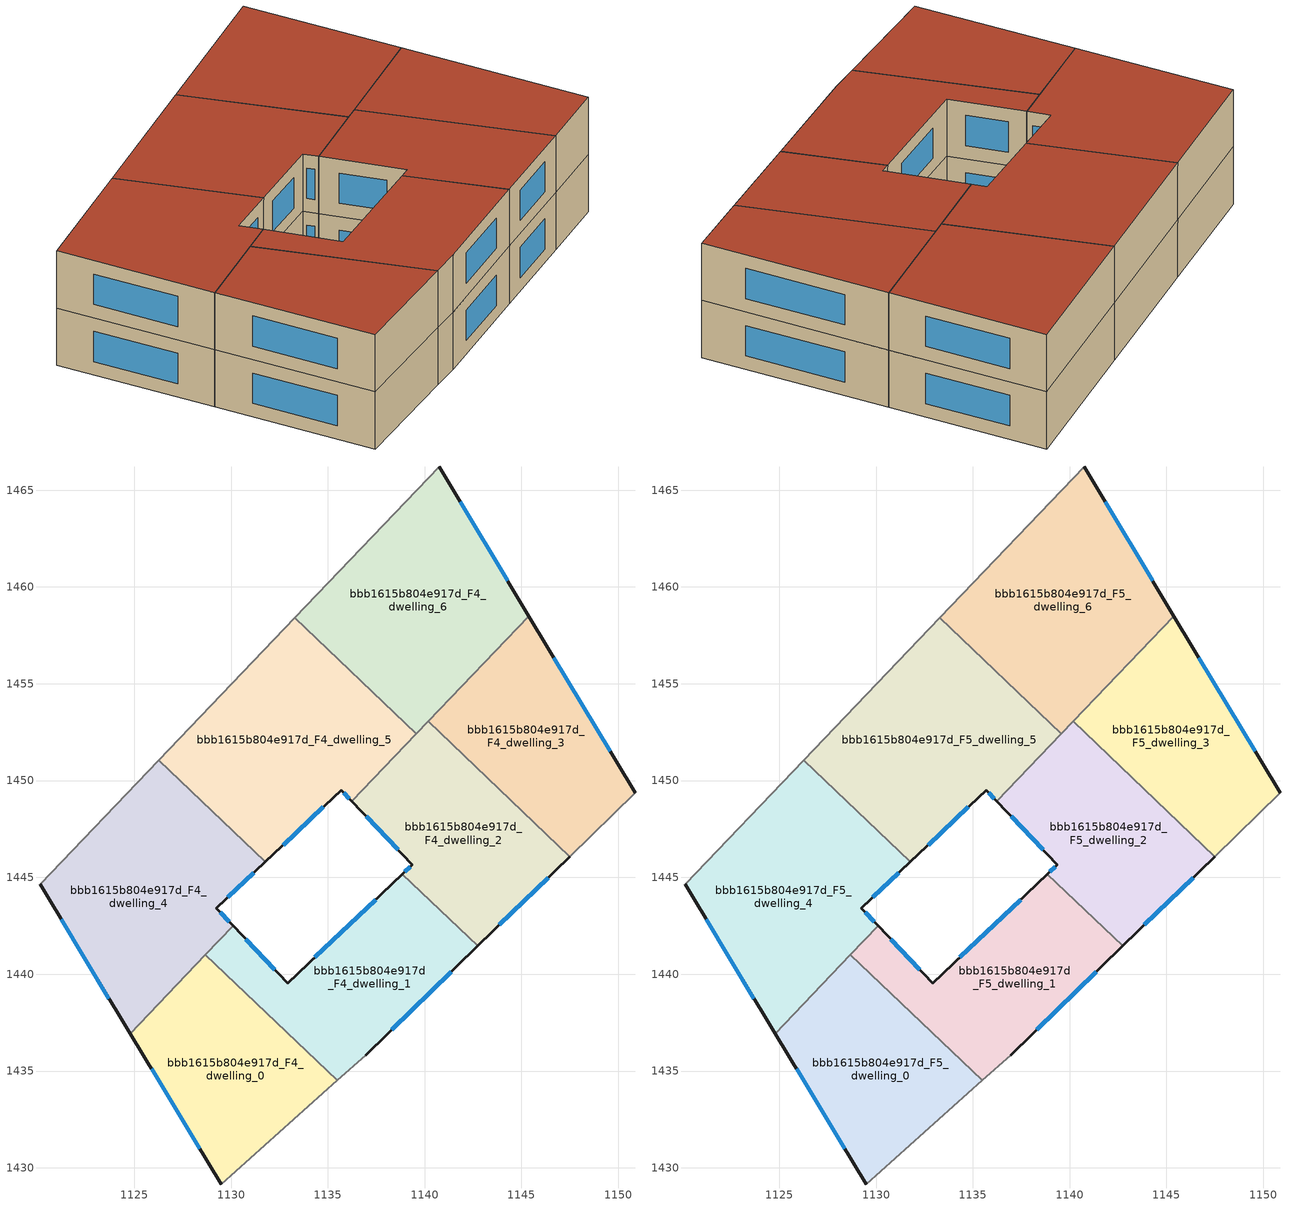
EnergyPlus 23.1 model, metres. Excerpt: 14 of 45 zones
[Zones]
bbb1615b804e917d_F4_dwelling_0
 floor to bbb1615b804e917d_F3_dwelling_0 (EU_floor_Construction): 1135.49,1434.51 1129.49,1429.16 1124.79,1436.94 1128.68,1441.01 z12
 wall outside (EU_wall_Construction): 1124.79,1436.94 1129.49,1429.16 z12:15
 wall to bbb1615b804e917d_F4_dwelling_1 (EU_wall_Construction): 1135.49,1434.51 1128.68,1441.01 z12:15
 wall adiabatic (EU_wall_Construction): 1129.49,1429.16 1135.49,1434.51 z12:15
 wall to bbb1615b804e917d_F4_dwelling_4 (EU_wall_Construction): 1128.68,1441.01 1124.79,1436.94 z12:15
 window (EU_Window_Construction): 1125.89,1435.11 1128.39,1430.98 z12.7:14.3
bbb1615b804e917d_F4_dwelling_1
 floor to bbb1615b804e917d_F3_dwelling_1 (EU_floor_Construction): 1142.74,1441.46 1136.95,1435.82 1135.49,1434.51 1128.68,1441.01 1130.11,1442.5 1132.92,1439.55 1138.86,1445.17 z12
 wall outside (EU_wall_Construction): 1138.86,1445.17 1132.92,1439.55 1130.11,1442.5 / 1136.95,1435.82 1142.74,1441.46 z12:15
 wall to bbb1615b804e917d_F4_dwelling_2 (EU_wall_Construction): 1142.74,1441.46 1138.86,1445.17 z12:15
 wall adiabatic (EU_wall_Construction): 1135.49,1434.51 1136.95,1435.82 z12:15
 wall to bbb1615b804e917d_F4_dwelling_4 (EU_wall_Construction): 1130.11,1442.5 1128.68,1441.01 z12:15
 window (EU_Window_Construction): 1132.26,1440.24 1130.77,1441.81 / 1137.46,1443.85 1134.32,1440.87 / 1138.31,1437.14 1141.38,1440.13 z12.7:14.3
bbb1615b804e917d_F4_dwelling_2
 floor to bbb1615b804e917d_F3_dwelling_2 (EU_floor_Construction): 1147.49,1446.08 1142.74,1441.46 1138.86,1445.17 1139.37,1445.66 1136.24,1448.93 1140.18,1453.06 z12
 wall outside (EU_wall_Construction): 1136.24,1448.93 1139.37,1445.66 1138.86,1445.17 / 1142.74,1441.46 1147.49,1446.08 z12:15
 wall to bbb1615b804e917d_F4_dwelling_3 (EU_wall_Construction): 1147.49,1446.08 1140.18,1453.06 z12:15
 wall to bbb1615b804e917d_F4_dwelling_5 (EU_wall_Construction): 1139.57,1452.42 1136.24,1448.93 z12:15
 wall to bbb1615b804e917d_F4_dwelling_6 (EU_wall_Construction): 1140.18,1453.06 1139.57,1452.42 z12:15
 window (EU_Window_Construction): 1136.98,1448.16 1138.64,1446.43 / 1143.86,1442.54 1146.38,1444.99 / 1139.25,1445.54 1138.98,1445.28 z12.7:14.3
bbb1615b804e917d_F4_dwelling_3
 floor to bbb1615b804e917d_F3_dwelling_3 (EU_floor_Construction): 1145.38,1458.5 1150.86,1449.36 1147.49,1446.08 1140.18,1453.06 z12
 wall outside (EU_wall_Construction): 1150.86,1449.36 1145.38,1458.5 z12:15
 wall adiabatic (EU_wall_Construction): 1147.49,1446.08 1150.86,1449.36 z12:15
 wall to bbb1615b804e917d_F4_dwelling_6 (EU_wall_Construction): 1145.38,1458.5 1140.18,1453.06 z12:15
 window (EU_Window_Construction): 1149.58,1451.51 1146.67,1456.35 z12.7:14.3
bbb1615b804e917d_F4_dwelling_4
 floor to bbb1615b804e917d_F3_dwelling_4 (EU_floor_Construction): 1131.77,1445.8 1129.25,1443.41 1130.11,1442.5 1124.79,1436.94 1120.14,1444.63 1126.27,1451.05 z12
 wall outside (EU_wall_Construction): 1120.14,1444.63 1124.79,1436.94 / 1130.11,1442.5 1129.25,1443.41 1131.77,1445.8 z12:15
 wall adiabatic (EU_wall_Construction): 1126.27,1451.05 1120.14,1444.63 z12:15
 wall to bbb1615b804e917d_F4_dwelling_5 (EU_wall_Construction): 1131.77,1445.8 1126.27,1451.05 z12:15
 window (EU_Window_Construction): 1121.23,1442.83 1123.7,1438.74 / 1129.84,1443.97 1131.18,1445.24 / 1129.9,1442.72 1129.45,1443.19 z12.7:14.3
bbb1615b804e917d_F4_dwelling_5
 floor to bbb1615b804e917d_F3_dwelling_5 (EU_floor_Construction): 1139.57,1452.42 1136.24,1448.93 1135.69,1449.51 1131.77,1445.8 1126.27,1451.05 1133.3,1458.41 z12
 wall outside (EU_wall_Construction): 1131.77,1445.8 1135.69,1449.51 1136.24,1448.93 z12:15
 wall adiabatic (EU_wall_Construction): 1133.3,1458.41 1126.27,1451.05 z12:15
 wall to bbb1615b804e917d_F4_dwelling_6 (EU_wall_Construction): 1139.57,1452.42 1133.3,1458.41 z12:15
 window (EU_Window_Construction): 1135.82,1449.37 1136.11,1449.06 / 1132.69,1446.67 1134.77,1448.64 z12.7:14.3
bbb1615b804e917d_F4_dwelling_6
 floor to bbb1615b804e917d_F3_dwelling_6 (EU_floor_Construction): 1140.76,1466.21 1145.38,1458.5 1139.57,1452.42 1133.3,1458.41 z12
 wall outside (EU_wall_Construction): 1145.38,1458.5 1140.76,1466.21 z12:15
 wall adiabatic (EU_wall_Construction): 1140.76,1466.21 1133.3,1458.41 z12:15
 window (EU_Window_Construction): 1144.29,1460.31 1141.84,1464.4 z12.7:14.3
bbb1615b804e917d_F5_dwelling_0
 floor to bbb1615b804e917d_F4_dwelling_0 (EU_floor_Construction): 1135.49,1434.51 1129.49,1429.16 1124.79,1436.94 1128.68,1441.01 z15
 wall outside (EU_wall_Construction): 1124.79,1436.94 1129.49,1429.16 z15:18
 wall to bbb1615b804e917d_F5_dwelling_1 (EU_wall_Construction): 1135.49,1434.51 1128.68,1441.01 z15:18
 wall adiabatic (EU_wall_Construction): 1129.49,1429.16 1135.49,1434.51 z15:18
 wall to bbb1615b804e917d_F5_dwelling_4 (EU_wall_Construction): 1128.68,1441.01 1124.79,1436.94 z15:18
 window (EU_Window_Construction): 1125.89,1435.11 1128.39,1430.98 z15.7:17.3
 roof outside (EU_roof_Construction): 1135.49,1434.51 1128.68,1441.01 1124.79,1436.94 1129.49,1429.16 z18
bbb1615b804e917d_F5_dwelling_1
 floor to bbb1615b804e917d_F4_dwelling_1 (EU_floor_Construction): 1142.74,1441.46 1136.95,1435.82 1135.49,1434.51 1128.68,1441.01 1130.11,1442.5 1132.92,1439.55 1138.86,1445.17 z15
 wall outside (EU_wall_Construction): 1138.86,1445.17 1132.92,1439.55 1130.11,1442.5 / 1136.95,1435.82 1142.74,1441.46 z15:18
 wall to bbb1615b804e917d_F5_dwelling_2 (EU_wall_Construction): 1142.74,1441.46 1138.86,1445.17 z15:18
 wall adiabatic (EU_wall_Construction): 1135.49,1434.51 1136.95,1435.82 z15:18
 wall to bbb1615b804e917d_F5_dwelling_4 (EU_wall_Construction): 1130.11,1442.5 1128.68,1441.01 z15:18
 window (EU_Window_Construction): 1132.26,1440.24 1130.77,1441.81 / 1137.46,1443.85 1134.32,1440.87 / 1138.31,1437.14 1141.38,1440.13 z15.7:17.3
 roof outside (EU_roof_Construction): 1136.95,1435.82 1142.74,1441.46 1138.86,1445.17 1132.92,1439.55 1130.11,1442.5 1128.68,1441.01 1135.49,1434.51 z18
bbb1615b804e917d_F5_dwelling_2
 floor to bbb1615b804e917d_F4_dwelling_2 (EU_floor_Construction): 1147.49,1446.08 1142.74,1441.46 1138.86,1445.17 1139.37,1445.66 1136.24,1448.93 1140.18,1453.06 z15
 wall outside (EU_wall_Construction): 1136.24,1448.93 1139.37,1445.66 1138.86,1445.17 / 1142.74,1441.46 1147.49,1446.08 z15:18
 wall to bbb1615b804e917d_F5_dwelling_3 (EU_wall_Construction): 1147.49,1446.08 1140.18,1453.06 z15:18
 wall to bbb1615b804e917d_F5_dwelling_5 (EU_wall_Construction): 1139.57,1452.42 1136.24,1448.93 z15:18
 wall to bbb1615b804e917d_F5_dwelling_6 (EU_wall_Construction): 1140.18,1453.06 1139.57,1452.42 z15:18
 window (EU_Window_Construction): 1136.98,1448.16 1138.64,1446.43 / 1143.86,1442.54 1146.38,1444.99 / 1139.25,1445.54 1138.98,1445.28 z15.7:17.3
 roof outside (EU_roof_Construction): 1147.49,1446.08 1140.18,1453.06 1136.24,1448.93 1139.37,1445.66 1138.86,1445.17 1142.74,1441.46 z18
bbb1615b804e917d_F5_dwelling_3
 floor to bbb1615b804e917d_F4_dwelling_3 (EU_floor_Construction): 1145.38,1458.5 1150.86,1449.36 1147.49,1446.08 1140.18,1453.06 z15
 wall outside (EU_wall_Construction): 1150.86,1449.36 1145.38,1458.5 z15:18
 wall adiabatic (EU_wall_Construction): 1147.49,1446.08 1150.86,1449.36 z15:18
 wall to bbb1615b804e917d_F5_dwelling_6 (EU_wall_Construction): 1145.38,1458.5 1140.18,1453.06 z15:18
 window (EU_Window_Construction): 1149.58,1451.51 1146.67,1456.35 z15.7:17.3
 roof outside (EU_roof_Construction): 1150.86,1449.36 1145.38,1458.5 1140.18,1453.06 1147.49,1446.08 z18
bbb1615b804e917d_F5_dwelling_4
 floor to bbb1615b804e917d_F4_dwelling_4 (EU_floor_Construction): 1131.77,1445.8 1129.25,1443.41 1130.11,1442.5 1124.79,1436.94 1120.14,1444.63 1126.27,1451.05 z15
 wall outside (EU_wall_Construction): 1120.14,1444.63 1124.79,1436.94 / 1130.11,1442.5 1129.25,1443.41 1131.77,1445.8 z15:18
 wall adiabatic (EU_wall_Construction): 1126.27,1451.05 1120.14,1444.63 z15:18
 wall to bbb1615b804e917d_F5_dwelling_5 (EU_wall_Construction): 1131.77,1445.8 1126.27,1451.05 z15:18
 window (EU_Window_Construction): 1121.23,1442.83 1123.7,1438.74 / 1129.84,1443.97 1131.18,1445.24 / 1129.9,1442.72 1129.45,1443.19 z15.7:17.3
 roof outside (EU_roof_Construction): 1130.11,1442.5 1129.25,1443.41 1131.77,1445.8 1126.27,1451.05 1120.14,1444.63 1124.79,1436.94 z18
bbb1615b804e917d_F5_dwelling_5
 floor to bbb1615b804e917d_F4_dwelling_5 (EU_floor_Construction): 1139.57,1452.42 1136.24,1448.93 1135.69,1449.51 1131.77,1445.8 1126.27,1451.05 1133.3,1458.41 z15
 wall outside (EU_wall_Construction): 1131.77,1445.8 1135.69,1449.51 1136.24,1448.93 z15:18
 wall adiabatic (EU_wall_Construction): 1133.3,1458.41 1126.27,1451.05 z15:18
 wall to bbb1615b804e917d_F5_dwelling_6 (EU_wall_Construction): 1139.57,1452.42 1133.3,1458.41 z15:18
 window (EU_Window_Construction): 1135.82,1449.37 1136.11,1449.06 / 1132.69,1446.67 1134.77,1448.64 z15.7:17.3
 roof outside (EU_roof_Construction): 1136.24,1448.93 1139.57,1452.42 1133.3,1458.41 1126.27,1451.05 1131.77,1445.8 1135.69,1449.51 z18
bbb1615b804e917d_F5_dwelling_6
 floor to bbb1615b804e917d_F4_dwelling_6 (EU_floor_Construction): 1140.76,1466.21 1145.38,1458.5 1139.57,1452.42 1133.3,1458.41 z15
 wall outside (EU_wall_Construction): 1145.38,1458.5 1140.76,1466.21 z15:18
 wall adiabatic (EU_wall_Construction): 1140.76,1466.21 1133.3,1458.41 z15:18
 window (EU_Window_Construction): 1144.29,1460.31 1141.84,1464.4 z15.7:17.3
 roof outside (EU_roof_Construction): 1139.57,1452.42 1145.38,1458.5 1140.76,1466.21 1133.3,1458.41 z18
[Building]
EU S2 Campaign: North Axis=0; Terrain=City; Solar Distribution=FullExterior
[Site:Location]
Budapest.Ferenc.Liszt.Intl.AP: Latitude=47.437; Longitude=19.256; Time Zone=1; Elevation=185
[SizingPeriod:WeatherFileDays]
AnnualSizingPeriod: Begin Month=1; Begin Day of Month=1; End Month=12; End Day of Month=31; Day of Week for Start Day=Monday; Use Weather File Daylight Saving Period=No; Use Weather File Rain and Snow Indicators=No
[MATERIAL]
EU_InternalMass_Material: Roughness=MediumRough; Thickness=0.1; Conductivity=1; Density=1800; Specific Heat=900; Thermal Absorptance=0.9; Solar Absorptance=0.7; Visible Absorptance=0.7
[MATERIAL:NOMASS] Roughness=MediumRough; Thermal Absorptance=0.9; Solar Absorptance=0.7; Visible Absorptance=0.7
Name | Thermal Resistance
EU_wall_NoMass | 0.832559
EU_roof_NoMass | 1.39638
EU_floor_NoMass | 0.872794
[WINDOWMATERIAL:SIMPLEGLAZINGSYSTEM]
EU_Window_SimpleGlazing: UFactor=2.79869; Solar Heat Gain Coefficient=0.75; Visible Transmittance=0.75
[CONSTRUCTION]
EU_wall_Construction: EU_wall_NoMass
EU_roof_Construction: EU_roof_NoMass
EU_floor_Construction: EU_floor_NoMass
EU_Window_Construction: EU_Window_SimpleGlazing
EU_InternalMass_Construction: EU_InternalMass_Material
[ZONE] Type=1; Multiplier=1; Ceiling Height=autocalculate; Floor Area=autocalculate; Part of Total Floor Area=Yes
Name | Volume
bbb1615b804e917d_F4_dwelling_0; bbb1615b804e917d_F5_dwelling_0 | 187.266
bbb1615b804e917d_F4_dwelling_1; bbb1615b804e917d_F5_dwelling_1 | 187.272
bbb1615b804e917d_F4_dwelling_2; bbb1615b804e917d_F5_dwelling_2 | 187.27
bbb1615b804e917d_F4_dwelling_3; bbb1615b804e917d_F5_dwelling_3 | 187.267
bbb1615b804e917d_F4_dwelling_4; bbb1615b804e917d_F5_dwelling_4 | 249.693
bbb1615b804e917d_F4_dwelling_5; bbb1615b804e917d_F5_dwelling_5 | 249.665
bbb1615b804e917d_F4_dwelling_6; bbb1615b804e917d_F5_dwelling_6 | 249.694
[INTERNALMASS] Construction=EU_InternalMass_Construction
Name | Zone or ZoneList | Surface Area
bbb1615b804e917d_F4_dwelling_0_EU_InternalMass | bbb1615b804e917d_F4_dwelling_0 | 62.4221
bbb1615b804e917d_F4_dwelling_1_EU_InternalMass | bbb1615b804e917d_F4_dwelling_1 | 62.424
bbb1615b804e917d_F4_dwelling_2_EU_InternalMass | bbb1615b804e917d_F4_dwelling_2 | 62.4236
bbb1615b804e917d_F4_dwelling_3_EU_InternalMass | bbb1615b804e917d_F4_dwelling_3 | 62.4221
bbb1615b804e917d_F4_dwelling_4_EU_InternalMass | bbb1615b804e917d_F4_dwelling_4 | 83.2311
bbb1615b804e917d_F4_dwelling_5_EU_InternalMass | bbb1615b804e917d_F4_dwelling_5 | 83.2215
bbb1615b804e917d_F4_dwelling_6_EU_InternalMass | bbb1615b804e917d_F4_dwelling_6 | 83.2311
bbb1615b804e917d_F5_dwelling_0_EU_InternalMass | bbb1615b804e917d_F5_dwelling_0 | 62.4221
bbb1615b804e917d_F5_dwelling_1_EU_InternalMass | bbb1615b804e917d_F5_dwelling_1 | 62.424
bbb1615b804e917d_F5_dwelling_2_EU_InternalMass | bbb1615b804e917d_F5_dwelling_2 | 62.4236
bbb1615b804e917d_F5_dwelling_3_EU_InternalMass | bbb1615b804e917d_F5_dwelling_3 | 62.4221
bbb1615b804e917d_F5_dwelling_4_EU_InternalMass | bbb1615b804e917d_F5_dwelling_4 | 83.2311
bbb1615b804e917d_F5_dwelling_5_EU_InternalMass | bbb1615b804e917d_F5_dwelling_5 | 83.2215
bbb1615b804e917d_F5_dwelling_6_EU_InternalMass | bbb1615b804e917d_F5_dwelling_6 | 83.2311
[OTHEREQUIPMENT] Fuel Type=Electricity; Design Level Calculation Method=Watts/Area; Power per Zone Floor Area=1; Fraction Latent=0; Fraction Radiant=0; Fraction Lost=0; Carbon Dioxide Generation Rate=0; EndUse Subcategory=EU_Step8_InternalGains
Name | Zone or ZoneList or Space or SpaceList | Schedule
EU_Step8_InternalGain_bbb1615b804e917d_F4_dwelling_0_f000 | bbb1615b804e917d_F4_dwelling_0 | EU_Step8_GainSchedule_bbb1615b804e917d_F4_dwelling_0_f000
EU_Step8_InternalGain_bbb1615b804e917d_F4_dwelling_1_f000 | bbb1615b804e917d_F4_dwelling_1 | EU_Step8_GainSchedule_bbb1615b804e917d_F4_dwelling_1_f000
EU_Step8_InternalGain_bbb1615b804e917d_F4_dwelling_2_f000 | bbb1615b804e917d_F4_dwelling_2 | EU_Step8_GainSchedule_bbb1615b804e917d_F4_dwelling_2_f000
EU_Step8_InternalGain_bbb1615b804e917d_F4_dwelling_3_f000 | bbb1615b804e917d_F4_dwelling_3 | EU_Step8_GainSchedule_bbb1615b804e917d_F4_dwelling_3_f000
EU_Step8_InternalGain_bbb1615b804e917d_F4_dwelling_4_f000 | bbb1615b804e917d_F4_dwelling_4 | EU_Step8_GainSchedule_bbb1615b804e917d_F4_dwelling_4_f000
EU_Step8_InternalGain_bbb1615b804e917d_F4_dwelling_5_f000 | bbb1615b804e917d_F4_dwelling_5 | EU_Step8_GainSchedule_bbb1615b804e917d_F4_dwelling_5_f000
EU_Step8_InternalGain_bbb1615b804e917d_F4_dwelling_6_f000 | bbb1615b804e917d_F4_dwelling_6 | EU_Step8_GainSchedule_bbb1615b804e917d_F4_dwelling_6_f000
EU_Step8_InternalGain_bbb1615b804e917d_F5_dwelling_0_f000 | bbb1615b804e917d_F5_dwelling_0 | EU_Step8_GainSchedule_bbb1615b804e917d_F5_dwelling_0_f000
EU_Step8_InternalGain_bbb1615b804e917d_F5_dwelling_1_f000 | bbb1615b804e917d_F5_dwelling_1 | EU_Step8_GainSchedule_bbb1615b804e917d_F5_dwelling_1_f000
EU_Step8_InternalGain_bbb1615b804e917d_F5_dwelling_2_f000 | bbb1615b804e917d_F5_dwelling_2 | EU_Step8_GainSchedule_bbb1615b804e917d_F5_dwelling_2_f000
EU_Step8_InternalGain_bbb1615b804e917d_F5_dwelling_3_f000 | bbb1615b804e917d_F5_dwelling_3 | EU_Step8_GainSchedule_bbb1615b804e917d_F5_dwelling_3_f000
EU_Step8_InternalGain_bbb1615b804e917d_F5_dwelling_4_f000 | bbb1615b804e917d_F5_dwelling_4 | EU_Step8_GainSchedule_bbb1615b804e917d_F5_dwelling_4_f000
EU_Step8_InternalGain_bbb1615b804e917d_F5_dwelling_5_f000 | bbb1615b804e917d_F5_dwelling_5 | EU_Step8_GainSchedule_bbb1615b804e917d_F5_dwelling_5_f000
EU_Step8_InternalGain_bbb1615b804e917d_F5_dwelling_6_f000 | bbb1615b804e917d_F5_dwelling_6 | EU_Step8_GainSchedule_bbb1615b804e917d_F5_dwelling_6_f000
[ZONEVENTILATION:DESIGNFLOWRATE] Schedule=EU_AlwaysOn; Design Flow Rate Calculation Method=AirChanges/Hour; Air Changes per Hour=0.475469; Ventilation Type=Natural; Fan Pressure Rise=0; Fan Total Efficiency=1; Constant Term Coefficient=1; Temperature Term Coefficient=0; Velocity Term Coefficient=0; Velocity Squared Term Coefficient=0; Minimum Indoor Temperature=-100; Maximum Indoor Temperature=100; Delta Temperature=-100; Minimum Outdoor Temperature=-100; Maximum Outdoor Temperature=100; Maximum Wind Speed=40
Name | Zone or ZoneList or Space or SpaceList
EU_ConstantAir_bbb1615b804e917d_F4_dwelling_0 | bbb1615b804e917d_F4_dwelling_0
EU_ConstantAir_bbb1615b804e917d_F4_dwelling_1 | bbb1615b804e917d_F4_dwelling_1
EU_ConstantAir_bbb1615b804e917d_F4_dwelling_2 | bbb1615b804e917d_F4_dwelling_2
EU_ConstantAir_bbb1615b804e917d_F4_dwelling_3 | bbb1615b804e917d_F4_dwelling_3
EU_ConstantAir_bbb1615b804e917d_F4_dwelling_4 | bbb1615b804e917d_F4_dwelling_4
EU_ConstantAir_bbb1615b804e917d_F4_dwelling_5 | bbb1615b804e917d_F4_dwelling_5
EU_ConstantAir_bbb1615b804e917d_F4_dwelling_6 | bbb1615b804e917d_F4_dwelling_6
EU_ConstantAir_bbb1615b804e917d_F5_dwelling_0 | bbb1615b804e917d_F5_dwelling_0
EU_ConstantAir_bbb1615b804e917d_F5_dwelling_1 | bbb1615b804e917d_F5_dwelling_1
EU_ConstantAir_bbb1615b804e917d_F5_dwelling_2 | bbb1615b804e917d_F5_dwelling_2
EU_ConstantAir_bbb1615b804e917d_F5_dwelling_3 | bbb1615b804e917d_F5_dwelling_3
EU_ConstantAir_bbb1615b804e917d_F5_dwelling_4 | bbb1615b804e917d_F5_dwelling_4
EU_ConstantAir_bbb1615b804e917d_F5_dwelling_5 | bbb1615b804e917d_F5_dwelling_5
EU_ConstantAir_bbb1615b804e917d_F5_dwelling_6 | bbb1615b804e917d_F5_dwelling_6
[HVACTEMPLATE:THERMOSTAT] Constant Heating Setpoint=20; Constant Cooling Setpoint=50
EU_HeatOnly_bbb1615b804e917d_F0_dwelling_0; EU_HeatOnly_bbb1615b804e917d_F0_dwelling_1; EU_HeatOnly_bbb1615b804e917d_F0_dwelling_2; EU_HeatOnly_bbb1615b804e917d_F0_dwelling_3; EU_HeatOnly_bbb1615b804e917d_F0_dwelling_4; EU_HeatOnly_bbb1615b804e917d_F0_dwelling_5; EU_HeatOnly_bbb1615b804e917d_F0_dwelling_6; EU_HeatOnly_bbb1615b804e917d_F0_dwelling_7; EU_HeatOnly_bbb1615b804e917d_F1_dwelling_0; EU_HeatOnly_bbb1615b804e917d_F1_dwelling_1; EU_HeatOnly_bbb1615b804e917d_F1_dwelling_2; EU_HeatOnly_bbb1615b804e917d_F1_dwelling_3; EU_HeatOnly_bbb1615b804e917d_F1_dwelling_4; EU_HeatOnly_bbb1615b804e917d_F1_dwelling_5; EU_HeatOnly_bbb1615b804e917d_F1_dwelling_6; EU_HeatOnly_bbb1615b804e917d_F1_dwelling_7; EU_HeatOnly_bbb1615b804e917d_F2_dwelling_0; EU_HeatOnly_bbb1615b804e917d_F2_dwelling_1; EU_HeatOnly_bbb1615b804e917d_F2_dwelling_2; EU_HeatOnly_bbb1615b804e917d_F2_dwelling_3; EU_HeatOnly_bbb1615b804e917d_F2_dwelling_4; EU_HeatOnly_bbb1615b804e917d_F2_dwelling_5; EU_HeatOnly_bbb1615b804e917d_F2_dwelling_6; EU_HeatOnly_bbb1615b804e917d_F2_dwelling_7; EU_HeatOnly_bbb1615b804e917d_F3_dwelling_0; EU_HeatOnly_bbb1615b804e917d_F3_dwelling_1; EU_HeatOnly_bbb1615b804e917d_F3_dwelling_2; EU_HeatOnly_bbb1615b804e917d_F3_dwelling_3; EU_HeatOnly_bbb1615b804e917d_F3_dwelling_4; EU_HeatOnly_bbb1615b804e917d_F3_dwelling_5; EU_HeatOnly_bbb1615b804e917d_F3_dwelling_6; EU_HeatOnly_bbb1615b804e917d_F4_dwelling_0; EU_HeatOnly_bbb1615b804e917d_F4_dwelling_1; EU_HeatOnly_bbb1615b804e917d_F4_dwelling_2; EU_HeatOnly_bbb1615b804e917d_F4_dwelling_3; EU_HeatOnly_bbb1615b804e917d_F4_dwelling_4; EU_HeatOnly_bbb1615b804e917d_F4_dwelling_5; EU_HeatOnly_bbb1615b804e917d_F4_dwelling_6; EU_HeatOnly_bbb1615b804e917d_F5_dwelling_0; EU_HeatOnly_bbb1615b804e917d_F5_dwelling_1; EU_HeatOnly_bbb1615b804e917d_F5_dwelling_2; EU_HeatOnly_bbb1615b804e917d_F5_dwelling_3; EU_HeatOnly_bbb1615b804e917d_F5_dwelling_4; EU_HeatOnly_bbb1615b804e917d_F5_dwelling_5; EU_HeatOnly_bbb1615b804e917d_F5_dwelling_6
[HVACTEMPLATE:ZONE:IDEALLOADSAIRSYSTEM] System Availability Schedule=EU_AlwaysOn; Maximum Heating Supply Air Temperature=50; Minimum Cooling Supply Air Temperature=13; Maximum Heating Supply Air Humidity Ratio=0.0156; Minimum Cooling Supply Air Humidity Ratio=0.0077; Heating Limit=NoLimit; Cooling Limit=NoLimit; Heating Availability Schedule=EU_AlwaysOn; Cooling Availability Schedule=EU_CoolingOff; Dehumidification Control Type=ConstantSensibleHeatRatio; Cooling Sensible Heat Ratio=0.7; Dehumidification Setpoint=60; Humidification Control Type=None; Humidification Setpoint=30; Outdoor Air Method=None; Outdoor Air Flow Rate per Person=0.00944; Outdoor Air Flow Rate per Zone Floor Area=0; Outdoor Air Flow Rate per Zone=0; Demand Controlled Ventilation Type=None; Outdoor Air Economizer Type=NoEconomizer; Heat Recovery Type=None; Sensible Heat Recovery Effectiveness=0.7; Latent Heat Recovery Effectiveness=0.65
Name | Template Thermostat
bbb1615b804e917d_F4_dwelling_0 | EU_HeatOnly_bbb1615b804e917d_F4_dwelling_0
bbb1615b804e917d_F4_dwelling_1 | EU_HeatOnly_bbb1615b804e917d_F4_dwelling_1
bbb1615b804e917d_F4_dwelling_2 | EU_HeatOnly_bbb1615b804e917d_F4_dwelling_2
bbb1615b804e917d_F4_dwelling_3 | EU_HeatOnly_bbb1615b804e917d_F4_dwelling_3
bbb1615b804e917d_F4_dwelling_4 | EU_HeatOnly_bbb1615b804e917d_F4_dwelling_4
bbb1615b804e917d_F4_dwelling_5 | EU_HeatOnly_bbb1615b804e917d_F4_dwelling_5
bbb1615b804e917d_F4_dwelling_6 | EU_HeatOnly_bbb1615b804e917d_F4_dwelling_6
bbb1615b804e917d_F5_dwelling_0 | EU_HeatOnly_bbb1615b804e917d_F5_dwelling_0
bbb1615b804e917d_F5_dwelling_1 | EU_HeatOnly_bbb1615b804e917d_F5_dwelling_1
bbb1615b804e917d_F5_dwelling_2 | EU_HeatOnly_bbb1615b804e917d_F5_dwelling_2
bbb1615b804e917d_F5_dwelling_3 | EU_HeatOnly_bbb1615b804e917d_F5_dwelling_3
bbb1615b804e917d_F5_dwelling_4 | EU_HeatOnly_bbb1615b804e917d_F5_dwelling_4
bbb1615b804e917d_F5_dwelling_5 | EU_HeatOnly_bbb1615b804e917d_F5_dwelling_5
bbb1615b804e917d_F5_dwelling_6 | EU_HeatOnly_bbb1615b804e917d_F5_dwelling_6
[SIZING:ZONE] Zone Cooling Design Supply Air Temperature Input Method=SupplyAirTemperature; Zone Cooling Design Supply Air Temperature=13; Zone Heating Design Supply Air Temperature Input Method=SupplyAirTemperature; Zone Heating Design Supply Air Temperature=50; Zone Cooling Design Supply Air Humidity Ratio=0.008; Zone Heating Design Supply Air Humidity Ratio=0.008; Cooling Design Air Flow Method=DesignDay; Cooling Design Air Flow Rate=0; Cooling Minimum Air Flow per Zone Floor Area=0.000762; Cooling Minimum Air Flow=0; Cooling Minimum Air Flow Fraction=0.2; Heating Design Air Flow Method=DesignDay; Heating Design Air Flow Rate=0; Heating Maximum Air Flow per Zone Floor Area=0.002032; Heating Maximum Air Flow=0.141576; Heating Maximum Air Flow Fraction=0.3; Account for Dedicated Outdoor Air System=No; Dedicated Outdoor Air System Control Strategy=NeutralSupplyAir; Dedicated Outdoor Air Low Setpoint Temperature for Design=autosize; Dedicated Outdoor Air High Setpoint Temperature for Design=autosize; Zone Load Sizing Method=Sensible Load Only No Latent Load; Zone Latent Cooling Design Supply Air Humidity Ratio Input Method=HumidityRatioDifference; Zone Cooling Design Supply Air Humidity Ratio Difference=0.005; Zone Latent Heating Design Supply Air Humidity Ratio Input Method=HumidityRatioDifference; Zone Humidification Design Supply Air Humidity Ratio Difference=0.005
bbb1615b804e917d_F4_dwelling_0; bbb1615b804e917d_F4_dwelling_1; bbb1615b804e917d_F4_dwelling_2; bbb1615b804e917d_F4_dwelling_3; bbb1615b804e917d_F4_dwelling_4; bbb1615b804e917d_F4_dwelling_5; bbb1615b804e917d_F4_dwelling_6; bbb1615b804e917d_F5_dwelling_0; bbb1615b804e917d_F5_dwelling_1; bbb1615b804e917d_F5_dwelling_2; bbb1615b804e917d_F5_dwelling_3; bbb1615b804e917d_F5_dwelling_4; bbb1615b804e917d_F5_dwelling_5; bbb1615b804e917d_F5_dwelling_6
[SCHEDULE:CONSTANT]
Name | Hourly Value
EU_AlwaysOn | 1
EU_CoolingOff | 0
[SCHEDULE:FILE] Column Number=1; Rows to Skip at Top=0; Number of Hours of Data=8760; Column Separator=Comma; Interpolate to Timestep=No; Minutes per Item=60; Adjust Schedule for Daylight Savings=Yes
Name | File
EU_Step8_GainSchedule_bbb1615b804e917d_F4_dwelling_0_f000 | ../../schedules/bbb1615b804e917d/bbb1615b804e917d_F4_dwelling_0_f000_gain.csv
EU_Step8_GainSchedule_bbb1615b804e917d_F4_dwelling_1_f000 | ../../schedules/bbb1615b804e917d/bbb1615b804e917d_F4_dwelling_1_f000_gain.csv
EU_Step8_GainSchedule_bbb1615b804e917d_F4_dwelling_2_f000 | ../../schedules/bbb1615b804e917d/bbb1615b804e917d_F4_dwelling_2_f000_gain.csv
EU_Step8_GainSchedule_bbb1615b804e917d_F4_dwelling_3_f000 | ../../schedules/bbb1615b804e917d/bbb1615b804e917d_F4_dwelling_3_f000_gain.csv
EU_Step8_GainSchedule_bbb1615b804e917d_F4_dwelling_4_f000 | ../../schedules/bbb1615b804e917d/bbb1615b804e917d_F4_dwelling_4_f000_gain.csv
EU_Step8_GainSchedule_bbb1615b804e917d_F4_dwelling_5_f000 | ../../schedules/bbb1615b804e917d/bbb1615b804e917d_F4_dwelling_5_f000_gain.csv
EU_Step8_GainSchedule_bbb1615b804e917d_F4_dwelling_6_f000 | ../../schedules/bbb1615b804e917d/bbb1615b804e917d_F4_dwelling_6_f000_gain.csv
EU_Step8_GainSchedule_bbb1615b804e917d_F5_dwelling_0_f000 | ../../schedules/bbb1615b804e917d/bbb1615b804e917d_F5_dwelling_0_f000_gain.csv
EU_Step8_GainSchedule_bbb1615b804e917d_F5_dwelling_1_f000 | ../../schedules/bbb1615b804e917d/bbb1615b804e917d_F5_dwelling_1_f000_gain.csv
EU_Step8_GainSchedule_bbb1615b804e917d_F5_dwelling_2_f000 | ../../schedules/bbb1615b804e917d/bbb1615b804e917d_F5_dwelling_2_f000_gain.csv
EU_Step8_GainSchedule_bbb1615b804e917d_F5_dwelling_3_f000 | ../../schedules/bbb1615b804e917d/bbb1615b804e917d_F5_dwelling_3_f000_gain.csv
EU_Step8_GainSchedule_bbb1615b804e917d_F5_dwelling_4_f000 | ../../schedules/bbb1615b804e917d/bbb1615b804e917d_F5_dwelling_4_f000_gain.csv
EU_Step8_GainSchedule_bbb1615b804e917d_F5_dwelling_5_f000 | ../../schedules/bbb1615b804e917d/bbb1615b804e917d_F5_dwelling_5_f000_gain.csv
EU_Step8_GainSchedule_bbb1615b804e917d_F5_dwelling_6_f000 | ../../schedules/bbb1615b804e917d/bbb1615b804e917d_F5_dwelling_6_f000_gain.csv
